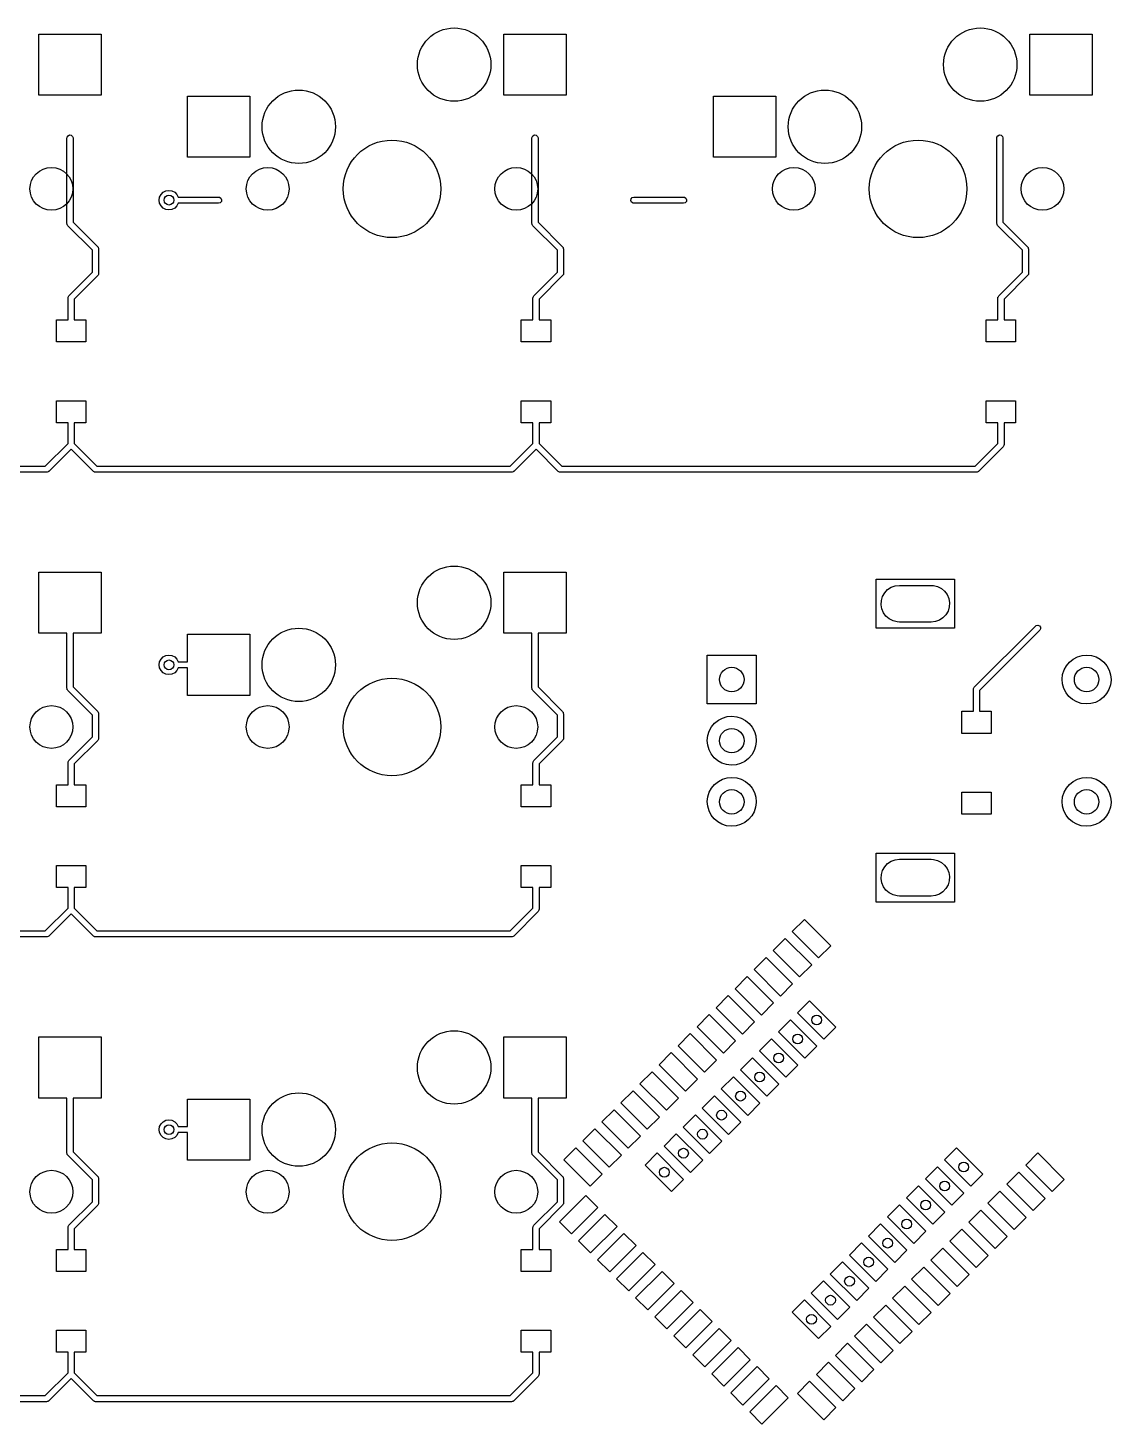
# Model space of a CAD drawing. Extents: x 8 to 224, y -144 to -4.
# Drawn here: x 105.2 to 149.5, y -73 to -16 of the extents above; entities that cross this region are included whole.
import ezdxf

# ---------------------------------------------------------------- set-up
doc = ezdxf.new("R2010")
doc.units = 0
doc.layers.add('BLACK', color=7, linetype='CONTINUOUS')

msp = doc.modelspace()

# ---------------------------------------------------------------- linework, layer by layer
at = {"layer": 'BLACK', "linetype": 'CONTINUOUS'}
for p, q in [((105.682, -18.71), (105.682, -16.21)), ((105.682, -16.21), (108.232, -16.21)), ((108.232, -16.21), (108.232, -18.71)), ((124.682, -18.71), (124.682, -16.21)), ((124.682, -16.21), (127.232, -16.21)), ((127.232, -16.21), (127.232, -18.71)), ((146.182, -18.71), (146.182, -16.21)), ((146.182, -16.21), (148.732, -16.21)), ((148.732, -16.21), (148.732, -18.71)), ((108.232, -18.71), (105.682, -18.71)), ((111.755, -21.25), (111.755, -18.75)), ((111.755, -18.75), (114.305, -18.75)), ((114.305, -18.75), (114.305, -21.25)), ((127.232, -18.71), (124.682, -18.71)), ((133.255, -21.25), (133.255, -18.75)), ((133.255, -18.75), (135.805, -18.75)), ((135.805, -18.75), (135.805, -21.25)), ((148.732, -18.71), (146.182, -18.71)), ((106.832, -20.46), (106.837, -20.4245)), ((106.832, -23.957), (106.832, -20.46)), ((106.837, -20.4245), (106.875, -20.3654)), ((106.875, -20.3654), (106.939, -20.3362)), ((106.939, -20.3362), (107.009, -20.3463)), ((107.009, -20.3463), (107.062, -20.3925)), ((107.062, -20.3925), (107.082, -20.46)), ((107.082, -20.46), (107.082, -23.9052)), ((125.832, -20.46), (125.837, -20.4245)), ((125.832, -23.957), (125.832, -20.46)), ((125.837, -20.4245), (125.875, -20.3654)), ((125.875, -20.3654), (125.939, -20.3362)), ((125.939, -20.3362), (126.009, -20.3463)), ((126.009, -20.3463), (126.062, -20.3925)), ((126.062, -20.3925), (126.082, -20.46)), ((126.082, -20.46), (126.082, -23.9052)), ((144.832, -20.46), (144.837, -20.4245)), ((144.832, -23.957), (144.832, -20.46)), ((144.837, -20.4245), (144.875, -20.3654)), ((144.875, -20.3654), (144.939, -20.3362)), ((144.939, -20.3362), (145.009, -20.3463)), ((145.009, -20.3463), (145.062, -20.3925)), ((145.062, -20.3925), (145.082, -20.46)), ((145.082, -20.46), (145.082, -23.9052)), ((114.305, -21.25), (111.755, -21.25)), ((135.805, -21.25), (133.255, -21.25)), ((110.62, -22.8764), (110.676, -22.7649)), ((110.676, -22.7649), (110.765, -22.6764)), ((110.765, -22.6764), (110.876, -22.6196)), ((110.876, -22.6196), (111, -22.6)), ((111, -22.6), (111.124, -22.6196)), ((111.124, -22.6196), (111.235, -22.6764)), ((111.235, -22.6764), (111.324, -22.7649)), ((111.324, -22.7649), (111.38, -22.875)), ((110.6, -23), (110.62, -22.8764)), ((110.62, -23.1236), (110.6, -23)), ((110.676, -23.2351), (110.62, -23.1236)), ((110.765, -23.3236), (110.676, -23.2351)), ((110.876, -23.3804), (110.765, -23.3236)), ((111, -23.4), (110.876, -23.3804)), ((111.124, -23.3804), (111, -23.4)), ((111.235, -23.3236), (111.124, -23.3804)), ((111.324, -23.2351), (111.235, -23.3236)), ((111.38, -23.125), (111.324, -23.2351)), ((111.38, -22.875), (113.03, -22.875)), ((113.03, -23.125), (111.38, -23.125)), ((113.03, -22.875), (113.066, -22.8801)), ((113.098, -23.1052), (113.03, -23.125)), ((113.066, -22.8801), (113.125, -22.9183)), ((113.144, -23.052), (113.098, -23.1052)), ((113.125, -22.9183), (113.154, -22.9824)), ((113.154, -22.9824), (113.144, -23.052)), ((129.876, -23.0176), (129.886, -22.948)), ((129.905, -23.0817), (129.876, -23.0176)), ((129.886, -22.948), (129.932, -22.8948)), ((129.964, -23.1199), (129.905, -23.0817)), ((129.932, -22.8948), (130, -22.875)), ((130, -23.125), (129.964, -23.1199)), ((130, -22.875), (132.03, -22.875)), ((132.03, -23.125), (130, -23.125)), ((132.03, -22.875), (132.066, -22.8801)), ((132.098, -23.1052), (132.03, -23.125)), ((132.066, -22.8801), (132.125, -22.9183)), ((132.144, -23.052), (132.098, -23.1052)), ((132.125, -22.9183), (132.154, -22.9824)), ((132.154, -22.9824), (132.144, -23.052)), ((106.841, -23.9865), (106.832, -23.957)), ((107.082, -23.9052), (108.088, -24.9116)), ((125.841, -23.9865), (125.832, -23.957)), ((126.082, -23.9052), (127.088, -24.9116)), ((144.841, -23.9865), (144.832, -23.957)), ((145.082, -23.9052), (146.088, -24.9116)), ((106.847, -24.0166), (106.841, -23.9865)), ((106.851, -24.0218), (106.847, -24.0166)), ((106.852, -24.0245), (106.851, -24.0218)), ((106.855, -24.0276), (106.852, -24.0245)), ((106.869, -24.0454), (106.855, -24.0276)), ((107.875, -25.0518), (106.869, -24.0454)), ((125.847, -24.0166), (125.841, -23.9865)), ((125.851, -24.0218), (125.847, -24.0166)), ((125.852, -24.0245), (125.851, -24.0218)), ((125.855, -24.0276), (125.852, -24.0245)), ((125.869, -24.0454), (125.855, -24.0276)), ((126.875, -25.0518), (125.869, -24.0454)), ((144.847, -24.0166), (144.841, -23.9865)), ((144.851, -24.0218), (144.847, -24.0166)), ((144.852, -24.0245), (144.851, -24.0218)), ((144.855, -24.0276), (144.852, -24.0245)), ((144.869, -24.0454), (144.855, -24.0276)), ((145.875, -25.0518), (144.869, -24.0454)), ((107.875, -25.9482), (107.875, -25.0518)), ((108.088, -24.9116), (108.102, -24.9294)), ((108.102, -24.9294), (108.105, -24.9325)), ((108.105, -24.9325), (108.106, -24.9352)), ((108.106, -24.9352), (108.11, -24.9404)), ((108.11, -24.9404), (108.116, -24.9705)), ((108.116, -24.9705), (108.125, -25)), ((108.125, -25), (108.125, -26)), ((126.875, -25.9482), (126.875, -25.0518)), ((127.088, -24.9116), (127.102, -24.9294)), ((127.102, -24.9294), (127.105, -24.9325)), ((127.105, -24.9325), (127.106, -24.9352)), ((127.106, -24.9352), (127.11, -24.9404)), ((127.11, -24.9404), (127.116, -24.9705)), ((127.116, -24.9705), (127.125, -25)), ((127.125, -25), (127.125, -26)), ((145.875, -25.9482), (145.875, -25.0518)), ((146.088, -24.9116), (146.102, -24.9294)), ((146.102, -24.9294), (146.105, -24.9325)), ((146.105, -24.9325), (146.106, -24.9352)), ((146.106, -24.9352), (146.11, -24.9404)), ((146.11, -24.9404), (146.116, -24.9705)), ((146.116, -24.9705), (146.125, -25)), ((146.125, -25), (146.125, -26)), ((106.912, -26.9116), (107.875, -25.9482)), ((108.088, -26.0884), (107.125, -27.0518)), ((108.103, -26.0614), (108.088, -26.0884)), ((108.12, -26.0355), (108.103, -26.0614)), ((108.121, -26.0291), (108.12, -26.0355)), ((108.122, -26.0266), (108.121, -26.0291)), ((108.125, -26), (108.122, -26.022)), ((108.122, -26.022), (108.122, -26.0266)), ((125.912, -26.9116), (126.875, -25.9482)), ((127.088, -26.0884), (126.125, -27.0518)), ((127.103, -26.0614), (127.088, -26.0884)), ((127.12, -26.0355), (127.103, -26.0614)), ((127.121, -26.0291), (127.12, -26.0355)), ((127.122, -26.0266), (127.121, -26.0291)), ((127.125, -26), (127.122, -26.022)), ((127.122, -26.022), (127.122, -26.0266)), ((144.912, -26.9116), (145.875, -25.9482)), ((146.088, -26.0884), (145.125, -27.0518)), ((146.103, -26.0614), (146.088, -26.0884)), ((146.12, -26.0355), (146.103, -26.0614)), ((146.121, -26.0291), (146.12, -26.0355)), ((146.122, -26.0266), (146.121, -26.0291)), ((146.125, -26), (146.122, -26.022)), ((146.122, -26.022), (146.122, -26.0266)), ((106.875, -27), (106.878, -26.978)), ((106.875, -27.9), (106.875, -27)), ((106.878, -26.9734), (106.879, -26.9709)), ((106.878, -26.978), (106.878, -26.9734)), ((106.879, -26.9709), (106.88, -26.9645)), ((106.88, -26.9645), (106.897, -26.9386)), ((106.897, -26.9386), (106.912, -26.9116)), ((107.125, -27.0518), (107.125, -27.9)), ((125.875, -27), (125.878, -26.978)), ((125.875, -27.9), (125.875, -27)), ((125.878, -26.9734), (125.879, -26.9709)), ((125.878, -26.978), (125.878, -26.9734)), ((125.879, -26.9709), (125.88, -26.9645)), ((125.88, -26.9645), (125.897, -26.9386)), ((125.897, -26.9386), (125.912, -26.9116)), ((126.125, -27.0518), (126.125, -27.9)), ((144.875, -27), (144.878, -26.978)), ((144.875, -27.9), (144.875, -27)), ((144.878, -26.9734), (144.879, -26.9709)), ((144.878, -26.978), (144.878, -26.9734)), ((144.879, -26.9709), (144.88, -26.9645)), ((144.88, -26.9645), (144.897, -26.9386)), ((144.897, -26.9386), (144.912, -26.9116)), ((145.125, -27.0518), (145.125, -27.9)), ((106.4, -28.8), (106.4, -27.9)), ((106.4, -27.9), (106.875, -27.9)), ((107.125, -27.9), (107.6, -27.9)), ((107.6, -27.9), (107.6, -28.8)), ((125.4, -28.8), (125.4, -27.9)), ((125.4, -27.9), (125.875, -27.9)), ((126.125, -27.9), (126.6, -27.9)), ((126.6, -27.9), (126.6, -28.8)), ((144.4, -28.8), (144.4, -27.9)), ((144.4, -27.9), (144.875, -27.9)), ((145.125, -27.9), (145.6, -27.9)), ((145.6, -27.9), (145.6, -28.8)), ((107.6, -28.8), (106.4, -28.8)), ((126.6, -28.8), (125.4, -28.8)), ((145.6, -28.8), (144.4, -28.8)), ((106.4, -32.1), (106.4, -31.2)), ((106.4, -31.2), (107.6, -31.2)), ((107.6, -31.2), (107.6, -32.1)), ((125.4, -32.1), (125.4, -31.2)), ((125.4, -31.2), (126.6, -31.2)), ((126.6, -31.2), (126.6, -32.1)), ((144.4, -32.1), (144.4, -31.2)), ((144.4, -31.2), (145.6, -31.2)), ((145.6, -31.2), (145.6, -32.1)), ((106.875, -32.1), (106.4, -32.1)), ((106.875, -32.9482), (106.875, -32.1)), ((107.6, -32.1), (107.125, -32.1)), ((107.125, -32.1), (107.125, -32.9482)), ((125.875, -32.1), (125.4, -32.1)), ((125.875, -32.9482), (125.875, -32.1)), ((126.6, -32.1), (126.125, -32.1)), ((126.125, -32.1), (126.125, -32.9482)), ((144.875, -32.1), (144.4, -32.1)), ((144.875, -32.9482), (144.875, -32.1)), ((145.6, -32.1), (145.125, -32.1)), ((145.125, -32.1), (145.125, -33)), ((105.948, -33.875), (106.875, -32.9482)), ((107.125, -32.9482), (108.052, -33.875)), ((124.948, -33.875), (125.875, -32.9482)), ((126.125, -32.9482), (127.052, -33.875)), ((143.948, -33.875), (144.875, -32.9482)), ((145.088, -33.0884), (144.088, -34.0884)), ((145.103, -33.0614), (145.088, -33.0884)), ((145.12, -33.0355), (145.103, -33.0614)), ((145.121, -33.0291), (145.12, -33.0355)), ((145.122, -33.0266), (145.121, -33.0291)), ((145.125, -33), (145.122, -33.022)), ((145.122, -33.022), (145.122, -33.0266)), ((107, -33.1768), (106.088, -34.0884)), ((107.912, -34.0884), (107, -33.1768)), ((126, -33.1768), (125.088, -34.0884)), ((126.912, -34.0884), (126, -33.1768)), ((106, -34.125), (89, -34.125)), ((89.0518, -33.875), (105.948, -33.875)), ((106.03, -34.1163), (106, -34.125)), ((106.06, -34.1099), (106.03, -34.1163)), ((106.065, -34.106), (106.06, -34.1099)), ((106.068, -34.1052), (106.065, -34.106)), ((106.071, -34.1017), (106.068, -34.1052)), ((106.088, -34.0884), (106.071, -34.1017)), ((107.939, -34.1032), (107.912, -34.0884)), ((107.964, -34.1199), (107.939, -34.1032)), ((107.971, -34.1208), (107.964, -34.1199)), ((107.973, -34.1221), (107.971, -34.1208)), ((107.978, -34.1218), (107.973, -34.1221)), ((108, -34.125), (107.978, -34.1218)), ((125, -34.125), (108, -34.125)), ((108.052, -33.875), (124.948, -33.875)), ((125.03, -34.1163), (125, -34.125)), ((125.06, -34.1099), (125.03, -34.1163)), ((125.065, -34.106), (125.06, -34.1099)), ((125.068, -34.1052), (125.065, -34.106)), ((125.071, -34.1017), (125.068, -34.1052)), ((125.088, -34.0884), (125.071, -34.1017)), ((126.939, -34.1032), (126.912, -34.0884)), ((126.964, -34.1199), (126.939, -34.1032)), ((126.971, -34.1208), (126.964, -34.1199)), ((126.973, -34.1221), (126.971, -34.1208)), ((126.978, -34.1218), (126.973, -34.1221)), ((127, -34.125), (126.978, -34.1218)), ((144, -34.125), (127, -34.125)), ((127.052, -33.875), (143.948, -33.875)), ((144.03, -34.1163), (144, -34.125)), ((144.06, -34.1099), (144.03, -34.1163)), ((144.065, -34.106), (144.06, -34.1099)), ((144.068, -34.1052), (144.065, -34.106)), ((144.071, -34.1017), (144.068, -34.1052)), ((144.088, -34.0884), (144.071, -34.1017)), ((105.682, -40.71), (105.682, -38.21)), ((105.682, -38.21), (108.232, -38.21)), ((108.232, -38.21), (108.232, -40.71)), ((124.682, -40.71), (124.682, -38.21)), ((124.682, -38.21), (127.232, -38.21)), ((127.232, -38.21), (127.232, -40.71)), ((139.9, -40.5), (139.9, -38.5)), ((139.9, -38.5), (143.1, -38.5)), ((140.514, -38.8294), (140.677, -38.7701)), ((140.677, -38.7701), (140.85, -38.75)), ((140.85, -38.75), (142.15, -38.75)), ((142.15, -38.75), (142.243, -38.7558)), ((142.243, -38.7558), (142.411, -38.797)), ((142.411, -38.797), (142.566, -38.876)), ((143.1, -38.5), (143.1, -40.5)), ((140.101, -39.5406), (140.112, -39.3672)), ((140.112, -39.3672), (140.162, -39.2009)), ((140.162, -39.2009), (140.249, -39.0507)), ((140.249, -39.0507), (140.369, -38.9246)), ((140.369, -38.9246), (140.514, -38.8294)), ((142.566, -38.876), (142.699, -38.9885)), ((142.699, -38.9885), (142.801, -39.1284)), ((142.801, -39.1284), (142.869, -39.2882)), ((142.869, -39.2882), (142.899, -39.4594)), ((140.131, -39.7118), (140.101, -39.5406)), ((140.199, -39.8716), (140.131, -39.7118)), ((140.301, -40.0115), (140.199, -39.8716)), ((142.751, -39.9493), (142.631, -40.0754)), ((142.838, -39.7991), (142.751, -39.9493)), ((142.888, -39.6328), (142.838, -39.7991)), ((142.899, -39.4594), (142.888, -39.6328)), ((143.1, -40.5), (139.9, -40.5)), ((140.434, -40.124), (140.301, -40.0115)), ((140.589, -40.203), (140.434, -40.124)), ((140.757, -40.2442), (140.589, -40.203)), ((140.85, -40.25), (140.757, -40.2442)), ((142.15, -40.25), (140.85, -40.25)), ((142.323, -40.2299), (142.15, -40.25)), ((142.486, -40.1706), (142.323, -40.2299)), ((142.631, -40.0754), (142.486, -40.1706)), ((143.912, -42.9116), (146.412, -40.4116)), ((146.412, -40.4116), (146.44, -40.3901)), ((146.44, -40.3901), (146.509, -40.3753)), ((146.509, -40.3753), (146.575, -40.4)), ((146.575, -40.4), (146.617, -40.4564)), ((146.617, -40.4564), (146.622, -40.5266)), ((106.832, -40.71), (105.682, -40.71)), ((106.832, -42.957), (106.832, -40.71)), ((108.232, -40.71), (107.082, -40.71)), ((107.082, -40.71), (107.082, -42.9052)), ((111.755, -41.875), (111.755, -40.75)), ((111.755, -40.75), (114.305, -40.75)), ((114.305, -40.75), (114.305, -43.25)), ((125.832, -40.71), (124.682, -40.71)), ((125.832, -42.957), (125.832, -40.71)), ((127.232, -40.71), (126.082, -40.71)), ((126.082, -40.71), (126.082, -42.9052)), ((146.588, -40.5884), (144.125, -43.0518)), ((146.622, -40.5266), (146.588, -40.5884)), ((110.765, -41.6764), (110.876, -41.6196)), ((110.876, -41.6196), (111, -41.6)), ((111, -41.6), (111.124, -41.6196)), ((111.124, -41.6196), (111.235, -41.6764)), ((133, -43.6), (133, -41.6)), ((133, -41.6), (135, -41.6)), ((135, -41.6), (135, -43.6)), ((148.125, -41.6728), (148.313, -41.6177)), ((148.313, -41.6177), (148.507, -41.6)), ((148.507, -41.6), (148.701, -41.6204)), ((148.701, -41.6204), (148.888, -41.6781)), ((110.6, -42), (110.62, -41.8764)), ((110.62, -42.1236), (110.6, -42)), ((110.62, -41.8764), (110.676, -41.7649)), ((110.676, -42.2351), (110.62, -42.1236)), ((110.676, -41.7649), (110.765, -41.6764)), ((110.765, -42.3236), (110.676, -42.2351)), ((111.235, -41.6764), (111.324, -41.7649)), ((111.324, -42.2351), (111.235, -42.3236)), ((111.324, -41.7649), (111.38, -41.875)), ((111.38, -42.125), (111.324, -42.2351)), ((111.38, -41.875), (111.755, -41.875)), ((111.755, -42.125), (111.38, -42.125)), ((111.755, -43.25), (111.755, -42.125)), ((147.522, -42.3921), (147.581, -42.2061)), ((147.581, -42.2061), (147.675, -42.035)), ((147.675, -42.035), (147.8, -41.8855)), ((147.8, -41.8855), (147.952, -41.7632)), ((147.952, -41.7632), (148.125, -41.6728)), ((148.888, -41.6781), (149.059, -41.771)), ((149.059, -41.771), (149.21, -41.8954)), ((149.21, -41.8954), (149.333, -42.0466)), ((149.333, -42.0466), (149.425, -42.2189)), ((149.425, -42.2189), (149.481, -42.4058)), ((110.876, -42.3804), (110.765, -42.3236)), ((111, -42.4), (110.876, -42.3804)), ((111.124, -42.3804), (111, -42.4)), ((111.235, -42.3236), (111.124, -42.3804)), ((147.5, -42.586), (147.522, -42.3921)), ((147.516, -42.7805), (147.5, -42.586)), ((147.57, -42.9681), (147.516, -42.7805)), ((149.5, -42.6279), (149.475, -42.8215)), ((149.481, -42.4058), (149.5, -42.6)), ((149.5, -42.6), (149.5, -42.6279)), ((106.841, -42.9865), (106.832, -42.957)), ((106.847, -43.0166), (106.841, -42.9865)), ((106.851, -43.0218), (106.847, -43.0166)), ((106.852, -43.0245), (106.851, -43.0218)), ((106.855, -43.0276), (106.852, -43.0245)), ((106.869, -43.0454), (106.855, -43.0276)), ((107.875, -44.0518), (106.869, -43.0454)), ((107.082, -42.9052), (108.088, -43.9116)), ((114.305, -43.25), (111.755, -43.25)), ((125.841, -42.9865), (125.832, -42.957)), ((125.847, -43.0166), (125.841, -42.9865)), ((125.851, -43.0218), (125.847, -43.0166)), ((125.852, -43.0245), (125.851, -43.0218)), ((125.855, -43.0276), (125.852, -43.0245)), ((125.869, -43.0454), (125.855, -43.0276)), ((126.875, -44.0518), (125.869, -43.0454)), ((126.082, -42.9052), (127.088, -43.9116)), ((143.875, -43), (143.878, -42.978)), ((143.875, -43.9), (143.875, -43)), ((143.878, -42.9734), (143.879, -42.9709)), ((143.878, -42.978), (143.878, -42.9734)), ((143.879, -42.9709), (143.88, -42.9645)), ((143.88, -42.9645), (143.897, -42.9386)), ((143.897, -42.9386), (143.912, -42.9116)), ((144.125, -43.0518), (144.125, -43.9)), ((147.659, -43.1417), (147.57, -42.9681)), ((147.781, -43.2947), (147.659, -43.1417)), ((147.929, -43.4211), (147.781, -43.2947)), ((149.19, -43.3242), (149.036, -43.4443)), ((149.317, -43.1764), (149.19, -43.3242)), ((149.414, -43.0067), (149.317, -43.1764)), ((149.475, -42.8215), (149.414, -43.0067)), ((108.088, -43.9116), (108.102, -43.9294)), ((108.102, -43.9294), (108.105, -43.9325)), ((108.105, -43.9325), (108.106, -43.9352)), ((108.106, -43.9352), (108.11, -43.9404)), ((108.11, -43.9404), (108.116, -43.9705)), ((127.088, -43.9116), (127.102, -43.9294)), ((127.102, -43.9294), (127.105, -43.9325)), ((127.105, -43.9325), (127.106, -43.9352)), ((127.106, -43.9352), (127.11, -43.9404)), ((127.11, -43.9404), (127.116, -43.9705)), ((135, -43.6), (133, -43.6)), ((143.4, -44.8), (143.4, -43.9)), ((143.4, -43.9), (143.875, -43.9)), ((144.125, -43.9), (144.6, -43.9)), ((144.6, -43.9), (144.6, -44.8)), ((148.1, -43.5164), (147.929, -43.4211)), ((148.285, -43.5767), (148.1, -43.5164)), ((148.479, -43.5998), (148.285, -43.5767)), ((148.674, -43.5848), (148.479, -43.5998)), ((148.862, -43.5323), (148.674, -43.5848)), ((149.036, -43.4443), (148.862, -43.5323)), ((107.875, -44.9482), (107.875, -44.0518)), ((108.116, -43.9705), (108.125, -44)), ((108.125, -44), (108.125, -45)), ((126.875, -44.9482), (126.875, -44.0518)), ((127.116, -43.9705), (127.125, -44)), ((127.125, -44), (127.125, -45)), ((133.175, -44.535), (133.3, -44.3855)), ((133.3, -44.3855), (133.452, -44.2632)), ((133.452, -44.2632), (133.625, -44.1728)), ((133.625, -44.1728), (133.813, -44.1177)), ((133.813, -44.1177), (134.007, -44.1)), ((134.007, -44.1), (134.201, -44.1204)), ((134.201, -44.1204), (134.388, -44.1781)), ((134.388, -44.1781), (134.559, -44.271)), ((134.559, -44.271), (134.71, -44.3954)), ((134.71, -44.3954), (134.833, -44.5466)), ((106.912, -45.9116), (107.875, -44.9482)), ((108.088, -45.0884), (107.125, -46.0518)), ((108.103, -45.0614), (108.088, -45.0884)), ((108.12, -45.0355), (108.103, -45.0614)), ((108.121, -45.0291), (108.12, -45.0355)), ((108.122, -45.0266), (108.121, -45.0291)), ((108.125, -45), (108.122, -45.022)), ((108.122, -45.022), (108.122, -45.0266)), ((125.912, -45.9116), (126.875, -44.9482)), ((127.088, -45.0884), (126.125, -46.0518)), ((127.103, -45.0614), (127.088, -45.0884)), ((127.12, -45.0355), (127.103, -45.0614)), ((127.121, -45.0291), (127.12, -45.0355)), ((127.122, -45.0266), (127.121, -45.0291)), ((127.125, -45), (127.122, -45.022)), ((127.122, -45.022), (127.122, -45.0266)), ((133, -45.086), (133.022, -44.8921)), ((133.016, -45.2805), (133, -45.086)), ((133.022, -44.8921), (133.081, -44.7061)), ((133.081, -44.7061), (133.175, -44.535)), ((134.833, -44.5466), (134.925, -44.7189)), ((134.925, -44.7189), (134.981, -44.9058)), ((134.981, -44.9058), (135, -45.1)), ((144.6, -44.8), (143.4, -44.8)), ((133.07, -45.4681), (133.016, -45.2805)), ((133.159, -45.6417), (133.07, -45.4681)), ((133.281, -45.7947), (133.159, -45.6417)), ((134.914, -45.5067), (134.817, -45.6764)), ((134.975, -45.3215), (134.914, -45.5067)), ((135, -45.1279), (134.975, -45.3215)), ((135, -45.1), (135, -45.1279)), ((106.875, -46), (106.878, -45.978)), ((106.875, -46.9), (106.875, -46)), ((106.878, -45.9734), (106.879, -45.9709)), ((106.878, -45.978), (106.878, -45.9734)), ((106.879, -45.9709), (106.88, -45.9645)), ((106.88, -45.9645), (106.897, -45.9386)), ((106.897, -45.9386), (106.912, -45.9116)), ((107.125, -46.0518), (107.125, -46.9)), ((125.875, -46), (125.878, -45.978)), ((125.875, -46.9), (125.875, -46)), ((125.878, -45.9734), (125.879, -45.9709)), ((125.878, -45.978), (125.878, -45.9734)), ((125.879, -45.9709), (125.88, -45.9645)), ((125.88, -45.9645), (125.897, -45.9386)), ((125.897, -45.9386), (125.912, -45.9116)), ((126.125, -46.0518), (126.125, -46.9)), ((133.429, -45.9211), (133.281, -45.7947)), ((133.6, -46.0164), (133.429, -45.9211)), ((133.785, -46.0767), (133.6, -46.0164)), ((133.979, -46.0998), (133.785, -46.0767)), ((134.174, -46.0848), (133.979, -46.0998)), ((134.362, -46.0323), (134.174, -46.0848)), ((134.536, -45.9443), (134.362, -46.0323)), ((134.69, -45.8242), (134.536, -45.9443)), ((134.817, -45.6764), (134.69, -45.8242)), ((133.3, -46.8855), (133.452, -46.7632)), ((133.452, -46.7632), (133.625, -46.6728)), ((133.625, -46.6728), (133.813, -46.6177)), ((133.813, -46.6177), (134.007, -46.6)), ((134.007, -46.6), (134.201, -46.6204)), ((134.201, -46.6204), (134.388, -46.6781)), ((134.388, -46.6781), (134.559, -46.771)), ((134.559, -46.771), (134.71, -46.8954)), ((147.8, -46.8855), (147.952, -46.7632)), ((147.952, -46.7632), (148.125, -46.6728)), ((148.125, -46.6728), (148.313, -46.6177)), ((148.313, -46.6177), (148.507, -46.6)), ((148.507, -46.6), (148.701, -46.6204)), ((148.701, -46.6204), (148.888, -46.6781)), ((148.888, -46.6781), (149.059, -46.771)), ((149.059, -46.771), (149.21, -46.8954)), ((106.4, -47.8), (106.4, -46.9)), ((106.4, -46.9), (106.875, -46.9)), ((107.125, -46.9), (107.6, -46.9)), ((107.6, -46.9), (107.6, -47.8)), ((125.4, -47.8), (125.4, -46.9)), ((125.4, -46.9), (125.875, -46.9)), ((126.125, -46.9), (126.6, -46.9)), ((126.6, -46.9), (126.6, -47.8)), ((133.022, -47.3921), (133.081, -47.2061)), ((133.081, -47.2061), (133.175, -47.035)), ((133.175, -47.035), (133.3, -46.8855)), ((134.71, -46.8954), (134.833, -47.0466)), ((134.833, -47.0466), (134.925, -47.2189)), ((134.925, -47.2189), (134.981, -47.4058)), ((143.4, -48.1), (143.4, -47.2)), ((143.4, -47.2), (144.6, -47.2)), ((144.6, -47.2), (144.6, -48.1)), ((147.522, -47.3921), (147.581, -47.2061)), ((147.581, -47.2061), (147.675, -47.035)), ((147.675, -47.035), (147.8, -46.8855)), ((149.21, -46.8954), (149.333, -47.0466)), ((149.333, -47.0466), (149.425, -47.2189)), ((149.425, -47.2189), (149.481, -47.4058)), ((107.6, -47.8), (106.4, -47.8)), ((126.6, -47.8), (125.4, -47.8)), ((133, -47.586), (133.022, -47.3921)), ((133.016, -47.7805), (133, -47.586)), ((133.07, -47.9681), (133.016, -47.7805)), ((134.975, -47.8215), (134.914, -48.0067)), ((135, -47.6279), (134.975, -47.8215)), ((134.981, -47.4058), (135, -47.6)), ((135, -47.6), (135, -47.6279)), ((147.5, -47.586), (147.522, -47.3921)), ((147.516, -47.7805), (147.5, -47.586)), ((147.57, -47.9681), (147.516, -47.7805)), ((149.475, -47.8215), (149.414, -48.0067)), ((149.5, -47.6279), (149.475, -47.8215)), ((149.481, -47.4058), (149.5, -47.6)), ((149.5, -47.6), (149.5, -47.6279)), ((133.159, -48.1417), (133.07, -47.9681)), ((133.281, -48.2947), (133.159, -48.1417)), ((133.429, -48.4211), (133.281, -48.2947)), ((133.6, -48.5164), (133.429, -48.4211)), ((133.785, -48.5767), (133.6, -48.5164)), ((134.536, -48.4443), (134.362, -48.5323)), ((134.69, -48.3242), (134.536, -48.4443)), ((134.817, -48.1764), (134.69, -48.3242)), ((134.914, -48.0067), (134.817, -48.1764)), ((144.6, -48.1), (143.4, -48.1)), ((147.659, -48.1417), (147.57, -47.9681)), ((147.781, -48.2947), (147.659, -48.1417)), ((147.929, -48.4211), (147.781, -48.2947)), ((148.1, -48.5164), (147.929, -48.4211)), ((148.285, -48.5767), (148.1, -48.5164)), ((149.036, -48.4443), (148.862, -48.5323)), ((149.19, -48.3242), (149.036, -48.4443)), ((149.317, -48.1764), (149.19, -48.3242)), ((149.414, -48.0067), (149.317, -48.1764)), ((133.979, -48.5998), (133.785, -48.5767)), ((134.174, -48.5848), (133.979, -48.5998)), ((134.362, -48.5323), (134.174, -48.5848)), ((148.479, -48.5998), (148.285, -48.5767)), ((148.674, -48.5848), (148.479, -48.5998)), ((148.862, -48.5323), (148.674, -48.5848)), ((106.4, -51.1), (106.4, -50.2)), ((106.4, -50.2), (107.6, -50.2)), ((107.6, -50.2), (107.6, -51.1)), ((125.4, -51.1), (125.4, -50.2)), ((125.4, -50.2), (126.6, -50.2)), ((126.6, -50.2), (126.6, -51.1)), ((139.9, -51.7), (139.9, -49.7)), ((139.9, -49.7), (143.1, -49.7)), ((140.249, -50.2507), (140.369, -50.1246)), ((140.369, -50.1246), (140.514, -50.0294)), ((140.514, -50.0294), (140.677, -49.9701)), ((140.677, -49.9701), (140.85, -49.95)), ((140.85, -49.95), (142.15, -49.95)), ((142.15, -49.95), (142.243, -49.9558)), ((142.243, -49.9558), (142.411, -49.997)), ((142.411, -49.997), (142.566, -50.076)), ((142.566, -50.076), (142.699, -50.1885)), ((142.699, -50.1885), (142.801, -50.3284)), ((143.1, -49.7), (143.1, -51.7)), ((140.101, -50.7406), (140.112, -50.5672)), ((140.131, -50.9118), (140.101, -50.7406)), ((140.112, -50.5672), (140.162, -50.4009)), ((140.162, -50.4009), (140.249, -50.2507)), ((142.801, -50.3284), (142.869, -50.4882)), ((142.869, -50.4882), (142.899, -50.6594)), ((142.899, -50.6594), (142.888, -50.8328)), ((106.875, -51.1), (106.4, -51.1)), ((106.875, -51.9482), (106.875, -51.1)), ((107.6, -51.1), (107.125, -51.1)), ((107.125, -51.1), (107.125, -51.9482)), ((125.875, -51.1), (125.4, -51.1)), ((125.875, -51.9482), (125.875, -51.1)), ((126.6, -51.1), (126.125, -51.1)), ((126.125, -51.1), (126.125, -52)), ((140.199, -51.0716), (140.131, -50.9118)), ((140.301, -51.2115), (140.199, -51.0716)), ((140.434, -51.324), (140.301, -51.2115)), ((140.589, -51.403), (140.434, -51.324)), ((142.486, -51.3706), (142.323, -51.4299)), ((142.631, -51.2754), (142.486, -51.3706)), ((142.751, -51.1493), (142.631, -51.2754)), ((142.838, -50.9991), (142.751, -51.1493)), ((142.888, -50.8328), (142.838, -50.9991)), ((143.1, -51.7), (139.9, -51.7)), ((140.757, -51.4442), (140.589, -51.403)), ((140.85, -51.45), (140.757, -51.4442)), ((142.15, -51.45), (140.85, -51.45)), ((142.323, -51.4299), (142.15, -51.45)), ((105.948, -52.875), (106.875, -51.9482)), ((107, -52.1768), (106.088, -53.0884)), ((107.912, -53.0884), (107, -52.1768)), ((107.125, -51.9482), (108.052, -52.875)), ((124.948, -52.875), (125.875, -51.9482)), ((126.088, -52.0884), (125.088, -53.0884)), ((126.103, -52.0614), (126.088, -52.0884)), ((126.12, -52.0355), (126.103, -52.0614)), ((126.121, -52.0291), (126.12, -52.0355)), ((126.122, -52.0266), (126.121, -52.0291)), ((126.125, -52), (126.122, -52.022)), ((126.122, -52.022), (126.122, -52.0266)), ((136.471, -52.9052), (136.966, -52.4102)), ((136.966, -52.4102), (138.044, -53.4878)), ((89.0518, -52.875), (105.948, -52.875)), ((108.052, -52.875), (124.948, -52.875)), ((137.549, -53.9828), (136.471, -52.9052)), ((106, -53.125), (89, -53.125)), ((106.03, -53.1163), (106, -53.125)), ((106.06, -53.1099), (106.03, -53.1163)), ((106.065, -53.106), (106.06, -53.1099)), ((106.068, -53.1052), (106.065, -53.106)), ((106.071, -53.1017), (106.068, -53.1052)), ((106.088, -53.0884), (106.071, -53.1017)), ((107.939, -53.1032), (107.912, -53.0884)), ((107.964, -53.1199), (107.939, -53.1032)), ((107.971, -53.1208), (107.964, -53.1199)), ((107.973, -53.1221), (107.971, -53.1208)), ((107.978, -53.1218), (107.973, -53.1221)), ((108, -53.125), (107.978, -53.1218)), ((125, -53.125), (108, -53.125)), ((125.03, -53.1163), (125, -53.125)), ((125.06, -53.1099), (125.03, -53.1163)), ((125.065, -53.106), (125.06, -53.1099)), ((125.068, -53.1052), (125.065, -53.106)), ((125.071, -53.1017), (125.068, -53.1052)), ((125.088, -53.0884), (125.071, -53.1017)), ((135.693, -53.683), (136.188, -53.188)), ((136.188, -53.188), (137.266, -54.2657)), ((138.044, -53.4878), (137.549, -53.9828)), ((134.916, -54.4608), (135.411, -53.9659)), ((135.411, -53.9659), (136.488, -55.0435)), ((136.771, -54.7606), (135.693, -53.683)), ((134.138, -55.2386), (134.633, -54.7437)), ((134.633, -54.7437), (135.71, -55.8213)), ((135.993, -55.5385), (134.916, -54.4608)), ((137.266, -54.2657), (136.771, -54.7606)), ((135.215, -56.3163), (134.138, -55.2386)), ((136.488, -55.0435), (135.993, -55.5385)), ((133.36, -56.0165), (133.855, -55.5215)), ((133.855, -55.5215), (134.933, -56.5991)), ((135.71, -55.8213), (135.215, -56.3163)), ((136.683, -56.2286), (137.178, -55.7336)), ((137.178, -55.7336), (138.256, -56.8112)), ((132.582, -56.7943), (133.077, -56.2993)), ((133.077, -56.2993), (134.155, -57.3769)), ((134.438, -57.0941), (133.36, -56.0165)), ((137.761, -57.3062), (136.683, -56.2286)), ((131.804, -57.5721), (132.299, -57.0771)), ((132.299, -57.0771), (133.377, -58.1548)), ((133.66, -57.8719), (132.582, -56.7943)), ((134.933, -56.5991), (134.438, -57.0941)), ((135.906, -57.0064), (136.401, -56.5114)), ((136.983, -58.084), (135.906, -57.0064)), ((136.401, -56.5114), (137.478, -57.5891)), ((138.256, -56.8112), (137.761, -57.3062)), ((105.682, -59.71), (105.682, -57.21)), ((105.682, -57.21), (108.232, -57.21)), ((108.232, -57.21), (108.232, -59.71)), ((124.682, -59.71), (124.682, -57.21)), ((124.682, -57.21), (127.232, -57.21)), ((127.232, -57.21), (127.232, -59.71)), ((132.882, -58.6497), (131.804, -57.5721)), ((134.155, -57.3769), (133.66, -57.8719)), ((135.128, -57.7842), (135.623, -57.2893)), ((135.623, -57.2893), (136.7, -58.3669)), ((137.478, -57.5891), (136.983, -58.084)), ((131.027, -58.3499), (131.521, -57.8549)), ((131.521, -57.8549), (132.599, -58.9326)), ((133.377, -58.1548), (132.882, -58.6497)), ((134.35, -58.562), (134.845, -58.0671)), ((134.845, -58.0671), (135.923, -59.1447)), ((136.205, -58.8619), (135.128, -57.7842)), ((130.249, -59.1277), (130.744, -58.6328)), ((130.744, -58.6328), (131.821, -59.7104)), ((132.104, -59.4275), (131.027, -58.3499)), ((135.428, -59.6397), (134.35, -58.562)), ((136.7, -58.3669), (136.205, -58.8619)), ((131.326, -60.2054), (130.249, -59.1277)), ((132.599, -58.9326), (132.104, -59.4275)), ((133.572, -59.3399), (134.067, -58.8449)), ((134.65, -60.4175), (133.572, -59.3399)), ((134.067, -58.8449), (135.145, -59.9225)), ((135.923, -59.1447), (135.428, -59.6397)), ((106.832, -59.71), (105.682, -59.71)), ((106.832, -61.957), (106.832, -59.71)), ((108.232, -59.71), (107.082, -59.71)), ((107.082, -59.71), (107.082, -61.9052)), ((111.755, -60.875), (111.755, -59.75)), ((111.755, -59.75), (114.305, -59.75)), ((114.305, -59.75), (114.305, -62.25)), ((125.832, -59.71), (124.682, -59.71)), ((125.832, -61.957), (125.832, -59.71)), ((127.232, -59.71), (126.082, -59.71)), ((126.082, -59.71), (126.082, -61.9052)), ((129.471, -59.9055), (129.966, -59.4106)), ((130.549, -60.9832), (129.471, -59.9055)), ((129.966, -59.4106), (131.043, -60.4882)), ((131.821, -59.7104), (131.326, -60.2054)), ((132.794, -60.1177), (133.289, -59.6227)), ((133.289, -59.6227), (134.367, -60.7003)), ((135.145, -59.9225), (134.65, -60.4175)), ((128.693, -60.6834), (129.188, -60.1884)), ((129.188, -60.1884), (130.266, -61.266)), ((131.043, -60.4882), (130.549, -60.9832)), ((132.016, -60.8955), (132.511, -60.4005)), ((132.511, -60.4005), (133.589, -61.4782)), ((133.872, -61.1953), (132.794, -60.1177)), ((110.6, -61), (110.62, -60.8764)), ((110.62, -61.1236), (110.6, -61)), ((110.62, -60.8764), (110.676, -60.7649)), ((110.676, -60.7649), (110.765, -60.6764)), ((110.765, -60.6764), (110.876, -60.6196)), ((110.876, -60.6196), (111, -60.6)), ((111, -60.6), (111.124, -60.6196)), ((111.124, -60.6196), (111.235, -60.6764)), ((111.235, -60.6764), (111.324, -60.7649)), ((111.324, -60.7649), (111.38, -60.875)), ((111.38, -60.875), (111.755, -60.875)), ((127.915, -61.4612), (128.41, -60.9662)), ((128.41, -60.9662), (129.488, -62.0438)), ((129.771, -61.761), (128.693, -60.6834)), ((133.094, -61.9731), (132.016, -60.8955)), ((134.367, -60.7003), (133.872, -61.1953)), ((110.676, -61.2351), (110.62, -61.1236)), ((110.765, -61.3236), (110.676, -61.2351)), ((110.876, -61.3804), (110.765, -61.3236)), ((111, -61.4), (110.876, -61.3804)), ((111.124, -61.3804), (111, -61.4)), ((111.235, -61.3236), (111.124, -61.3804)), ((111.324, -61.2351), (111.235, -61.3236)), ((111.38, -61.125), (111.324, -61.2351)), ((111.755, -61.125), (111.38, -61.125)), ((111.755, -62.25), (111.755, -61.125)), ((128.993, -62.5388), (127.915, -61.4612)), ((130.266, -61.266), (129.771, -61.761)), ((131.239, -61.6733), (131.734, -61.1783)), ((131.734, -61.1783), (132.811, -62.256)), ((133.589, -61.4782), (133.094, -61.9731)), ((106.841, -61.9865), (106.832, -61.957)), ((106.847, -62.0166), (106.841, -61.9865)), ((106.851, -62.0218), (106.847, -62.0166)), ((106.852, -62.0245), (106.851, -62.0218)), ((106.855, -62.0276), (106.852, -62.0245)), ((106.869, -62.0454), (106.855, -62.0276)), ((107.875, -63.0518), (106.869, -62.0454)), ((107.082, -61.9052), (108.088, -62.9116)), ((125.841, -61.9865), (125.832, -61.957)), ((125.847, -62.0166), (125.841, -61.9865)), ((125.851, -62.0218), (125.847, -62.0166)), ((125.852, -62.0245), (125.851, -62.0218)), ((125.855, -62.0276), (125.852, -62.0245)), ((125.869, -62.0454), (125.855, -62.0276)), ((126.875, -63.0518), (125.869, -62.0454)), ((126.082, -61.9052), (127.088, -62.9116)), ((127.137, -62.239), (127.632, -61.744)), ((127.632, -61.744), (128.71, -62.8217)), ((129.488, -62.0438), (128.993, -62.5388)), ((130.461, -62.4511), (130.956, -61.9562)), ((130.956, -61.9562), (132.033, -63.0338)), ((132.316, -62.7509), (131.239, -61.6733)), ((142.694, -62.239), (143.189, -61.744)), ((143.189, -61.744), (144.266, -62.8217)), ((146.017, -62.4511), (146.512, -61.9562)), ((146.512, -61.9562), (147.59, -63.0338)), ((114.305, -62.25), (111.755, -62.25)), ((128.215, -63.3166), (127.137, -62.239)), ((131.538, -63.5288), (130.461, -62.4511)), ((132.811, -62.256), (132.316, -62.7509)), ((141.916, -63.0168), (142.411, -62.5218)), ((142.411, -62.5218), (143.489, -63.5995)), ((143.771, -63.3166), (142.694, -62.239)), ((145.239, -63.229), (145.734, -62.734)), ((145.734, -62.734), (146.812, -63.8116)), ((147.095, -63.5288), (146.017, -62.4511)), ((107.875, -63.9482), (107.875, -63.0518)), ((108.088, -62.9116), (108.102, -62.9294)), ((108.102, -62.9294), (108.105, -62.9325)), ((108.105, -62.9325), (108.106, -62.9352)), ((108.106, -62.9352), (108.11, -62.9404)), ((108.11, -62.9404), (108.116, -62.9705)), ((108.116, -62.9705), (108.125, -63)), ((108.125, -63), (108.125, -64)), ((126.875, -63.9482), (126.875, -63.0518)), ((127.088, -62.9116), (127.102, -62.9294)), ((127.102, -62.9294), (127.105, -62.9325)), ((127.105, -62.9325), (127.106, -62.9352)), ((127.106, -62.9352), (127.11, -62.9404)), ((127.11, -62.9404), (127.116, -62.9705)), ((127.116, -62.9705), (127.125, -63)), ((127.125, -63), (127.125, -64)), ((128.71, -62.8217), (128.215, -63.3166)), ((132.033, -63.0338), (131.538, -63.5288)), ((141.138, -63.7946), (141.633, -63.2997)), ((141.633, -63.2997), (142.711, -64.3773)), ((142.994, -64.0945), (141.916, -63.0168)), ((144.266, -62.8217), (143.771, -63.3166)), ((146.317, -64.3066), (145.239, -63.229)), ((147.59, -63.0338), (147.095, -63.5288)), ((126.961, -64.7662), (128.038, -63.6886)), ((128.038, -63.6886), (128.533, -64.1835)), ((142.216, -64.8723), (141.138, -63.7946)), ((143.489, -63.5995), (142.994, -64.0945)), ((144.462, -64.0068), (144.957, -63.5118)), ((144.957, -63.5118), (146.034, -64.5894)), ((146.812, -63.8116), (146.317, -64.3066)), ((106.912, -64.9116), (107.875, -63.9482)), ((108.088, -64.0884), (107.125, -65.0518)), ((108.103, -64.0614), (108.088, -64.0884)), ((108.12, -64.0355), (108.103, -64.0614)), ((108.121, -64.0291), (108.12, -64.0355)), ((108.122, -64.0266), (108.121, -64.0291)), ((108.125, -64), (108.122, -64.022)), ((108.122, -64.022), (108.122, -64.0266)), ((125.912, -64.9116), (126.875, -63.9482)), ((127.088, -64.0884), (126.125, -65.0518)), ((127.103, -64.0614), (127.088, -64.0884)), ((127.12, -64.0355), (127.103, -64.0614)), ((127.121, -64.0291), (127.12, -64.0355)), ((127.122, -64.0266), (127.121, -64.0291)), ((127.125, -64), (127.122, -64.022)), ((127.122, -64.022), (127.122, -64.0266)), ((128.533, -64.1835), (127.456, -65.2612)), ((127.738, -65.544), (128.816, -64.4664)), ((128.816, -64.4664), (129.311, -64.9614)), ((140.36, -64.5725), (140.855, -64.0775)), ((140.855, -64.0775), (141.933, -65.1551)), ((142.711, -64.3773), (142.216, -64.8723)), ((143.684, -64.7846), (144.179, -64.2896)), ((144.179, -64.2896), (145.256, -65.3672)), ((145.539, -65.0844), (144.462, -64.0068)), ((106.875, -65), (106.878, -64.978)), ((106.875, -65.9), (106.875, -65)), ((106.878, -64.9734), (106.879, -64.9709)), ((106.878, -64.978), (106.878, -64.9734)), ((106.879, -64.9709), (106.88, -64.9645)), ((106.88, -64.9645), (106.897, -64.9386)), ((106.897, -64.9386), (106.912, -64.9116)), ((107.125, -65.0518), (107.125, -65.9)), ((125.875, -65), (125.878, -64.978)), ((125.875, -65.9), (125.875, -65)), ((125.878, -64.9734), (125.879, -64.9709)), ((125.878, -64.978), (125.878, -64.9734)), ((125.879, -64.9709), (125.88, -64.9645)), ((125.88, -64.9645), (125.897, -64.9386)), ((125.897, -64.9386), (125.912, -64.9116)), ((126.125, -65.0518), (126.125, -65.9)), ((127.456, -65.2612), (126.961, -64.7662)), ((129.311, -64.9614), (128.233, -66.039)), ((139.583, -65.3503), (140.077, -64.8553)), ((140.077, -64.8553), (141.155, -65.9329)), ((141.438, -65.6501), (140.36, -64.5725)), ((142.906, -65.5624), (143.401, -65.0674)), ((143.401, -65.0674), (144.479, -66.1451)), ((144.761, -65.8622), (143.684, -64.7846)), ((146.034, -64.5894), (145.539, -65.0844)), ((128.233, -66.039), (127.738, -65.544)), ((128.516, -66.3218), (129.594, -65.2442)), ((129.594, -65.2442), (130.089, -65.7392)), ((138.805, -66.1281), (139.3, -65.6331)), ((139.3, -65.6331), (140.377, -66.7107)), ((140.66, -66.4279), (139.583, -65.3503)), ((141.933, -65.1551), (141.438, -65.6501)), ((143.984, -66.64), (142.906, -65.5624)), ((145.256, -65.3672), (144.761, -65.8622)), ((106.4, -66.8), (106.4, -65.9)), ((106.4, -65.9), (106.875, -65.9)), ((107.125, -65.9), (107.6, -65.9)), ((107.6, -65.9), (107.6, -66.8)), ((125.4, -66.8), (125.4, -65.9)), ((125.4, -65.9), (125.875, -65.9)), ((126.125, -65.9), (126.6, -65.9)), ((126.6, -65.9), (126.6, -66.8)), ((130.089, -65.7392), (129.011, -66.8168)), ((129.294, -67.0997), (130.372, -66.022)), ((130.372, -66.022), (130.867, -66.517)), ((139.882, -67.2057), (138.805, -66.1281)), ((141.155, -65.9329), (140.66, -66.4279)), ((142.128, -66.3402), (142.623, -65.8452)), ((142.623, -65.8452), (143.701, -66.9229)), ((144.479, -66.1451), (143.984, -66.64)), ((129.011, -66.8168), (128.516, -66.3218)), ((130.867, -66.517), (129.789, -67.5946)), ((138.027, -66.9059), (138.522, -66.4109)), ((138.522, -66.4109), (139.599, -67.4886)), ((140.377, -66.7107), (139.882, -67.2057)), ((141.35, -67.118), (141.845, -66.6231)), ((141.845, -66.6231), (142.923, -67.7007)), ((143.206, -67.4179), (142.128, -66.3402)), ((107.6, -66.8), (106.4, -66.8)), ((126.6, -66.8), (125.4, -66.8)), ((129.789, -67.5946), (129.294, -67.0997)), ((130.072, -67.8775), (131.15, -66.7998)), ((131.645, -67.2948), (130.567, -68.3724)), ((131.15, -66.7998), (131.645, -67.2948)), ((137.249, -67.6837), (137.744, -67.1887)), ((137.744, -67.1887), (138.822, -68.2664)), ((139.105, -67.9835), (138.027, -66.9059)), ((142.428, -68.1957), (141.35, -67.118)), ((143.701, -66.9229), (143.206, -67.4179)), ((130.567, -68.3724), (130.072, -67.8775)), ((130.85, -68.6553), (131.927, -67.5777)), ((131.927, -67.5777), (132.422, -68.0726)), ((138.327, -68.7614), (137.249, -67.6837)), ((139.599, -67.4886), (139.105, -67.9835)), ((140.572, -67.8959), (141.067, -67.4009)), ((141.65, -68.9735), (140.572, -67.8959)), ((141.067, -67.4009), (142.145, -68.4785)), ((142.923, -67.7007), (142.428, -68.1957)), ((132.422, -68.0726), (131.345, -69.1503)), ((131.628, -69.4331), (132.705, -68.3555)), ((132.705, -68.3555), (133.2, -68.8504)), ((136.471, -68.4615), (136.966, -67.9666)), ((137.549, -69.5392), (136.471, -68.4615)), ((136.966, -67.9666), (138.044, -69.0442)), ((138.822, -68.2664), (138.327, -68.7614)), ((139.795, -68.6737), (140.29, -68.1787)), ((140.29, -68.1787), (141.367, -69.2563)), ((142.145, -68.4785), (141.65, -68.9735)), ((131.345, -69.1503), (130.85, -68.6553)), ((133.2, -68.8504), (132.123, -69.9281)), ((138.044, -69.0442), (137.549, -69.5392)), ((139.017, -69.4515), (139.512, -68.9565)), ((139.512, -68.9565), (140.589, -70.0341)), ((140.872, -69.7513), (139.795, -68.6737)), ((106.4, -70.1), (106.4, -69.2)), ((106.4, -69.2), (107.6, -69.2)), ((107.6, -69.2), (107.6, -70.1)), ((125.4, -70.1), (125.4, -69.2)), ((125.4, -69.2), (126.6, -69.2)), ((126.6, -69.2), (126.6, -70.1)), ((132.123, -69.9281), (131.628, -69.4331)), ((132.405, -70.2109), (133.483, -69.1333)), ((133.978, -69.6283), (132.9, -70.7059)), ((133.483, -69.1333), (133.978, -69.6283)), ((140.094, -70.5291), (139.017, -69.4515)), ((141.367, -69.2563), (140.872, -69.7513)), ((106.875, -70.1), (106.4, -70.1)), ((106.875, -70.9482), (106.875, -70.1)), ((107.6, -70.1), (107.125, -70.1)), ((107.125, -70.1), (107.125, -70.9482)), ((125.875, -70.1), (125.4, -70.1)), ((125.875, -70.9482), (125.875, -70.1)), ((126.6, -70.1), (126.125, -70.1)), ((126.125, -70.1), (126.125, -71)), ((133.183, -70.9887), (134.261, -69.9111)), ((134.261, -69.9111), (134.756, -70.4061)), ((138.239, -70.2293), (138.734, -69.7343)), ((138.734, -69.7343), (139.812, -70.812)), ((140.589, -70.0341), (140.094, -70.5291)), ((132.9, -70.7059), (132.405, -70.2109)), ((134.756, -70.4061), (133.678, -71.4837)), ((133.961, -71.7666), (135.039, -70.6889)), ((135.039, -70.6889), (135.534, -71.1839)), ((137.461, -71.0071), (137.956, -70.5122)), ((137.956, -70.5122), (139.034, -71.5898)), ((139.317, -71.3069), (138.239, -70.2293)), ((105.948, -71.875), (106.875, -70.9482)), ((107, -71.1768), (106.088, -72.0884)), ((107.912, -72.0884), (107, -71.1768)), ((107.125, -70.9482), (108.052, -71.875)), ((124.948, -71.875), (125.875, -70.9482)), ((126.088, -71.0884), (125.088, -72.0884)), ((126.103, -71.0614), (126.088, -71.0884)), ((126.12, -71.0355), (126.103, -71.0614)), ((126.121, -71.0291), (126.12, -71.0355)), ((126.122, -71.0266), (126.121, -71.0291)), ((126.125, -71), (126.122, -71.022)), ((126.122, -71.022), (126.122, -71.0266)), ((133.678, -71.4837), (133.183, -70.9887)), ((135.534, -71.1839), (134.456, -72.2615)), ((136.683, -71.7849), (137.178, -71.29)), ((137.178, -71.29), (138.256, -72.3676)), ((138.539, -72.0848), (137.461, -71.0071)), ((139.812, -70.812), (139.317, -71.3069)), ((89.0518, -71.875), (105.948, -71.875)), ((108.052, -71.875), (124.948, -71.875)), ((134.456, -72.2615), (133.961, -71.7666)), ((134.739, -72.5444), (135.816, -71.4667)), ((135.816, -71.4667), (136.311, -71.9617)), ((137.761, -72.8626), (136.683, -71.7849)), ((139.034, -71.5898), (138.539, -72.0848)), ((106, -72.125), (89, -72.125)), ((106.03, -72.1163), (106, -72.125)), ((106.06, -72.1099), (106.03, -72.1163)), ((106.065, -72.106), (106.06, -72.1099)), ((106.068, -72.1052), (106.065, -72.106)), ((106.071, -72.1017), (106.068, -72.1052)), ((106.088, -72.0884), (106.071, -72.1017)), ((107.939, -72.1032), (107.912, -72.0884)), ((107.964, -72.1199), (107.939, -72.1032)), ((107.971, -72.1208), (107.964, -72.1199)), ((107.973, -72.1221), (107.971, -72.1208)), ((107.978, -72.1218), (107.973, -72.1221)), ((108, -72.125), (107.978, -72.1218)), ((125, -72.125), (108, -72.125)), ((125.03, -72.1163), (125, -72.125)), ((125.06, -72.1099), (125.03, -72.1163)), ((125.065, -72.106), (125.06, -72.1099)), ((125.068, -72.1052), (125.065, -72.106)), ((125.071, -72.1017), (125.068, -72.1052)), ((125.088, -72.0884), (125.071, -72.1017)), ((136.311, -71.9617), (135.234, -73.0394)), ((138.256, -72.3676), (137.761, -72.8626)), ((135.234, -73.0394), (134.739, -72.5444))]:
    msp.add_line(p, q, dxfattribs=at)
at = {"layer": 'BLACK'}
for centre, radius in [((122.655, -17.46), 1.5), ((144.155, -17.46), 1.5), ((116.305, -20), 1.5), ((137.805, -20), 1.5), ((120.115, -22.54), 1.9939), ((141.615, -22.54), 1.9939), ((106.195, -22.54), 0.875), ((115.035, -22.54), 0.875), ((125.195, -22.54), 0.875), ((136.535, -22.54), 0.875), ((146.695, -22.54), 0.875), ((111, -23), 0.2), ((122.655, -39.46), 1.5), ((116.305, -42), 1.5), ((111, -42), 0.2), ((134, -42.6), 0.5), ((148.5, -42.6), 0.5), ((120.115, -44.54), 1.9939), ((106.195, -44.54), 0.875), ((115.035, -44.54), 0.875), ((125.195, -44.54), 0.875), ((134, -45.1), 0.5), ((134, -47.6), 0.5), ((148.5, -47.6), 0.5), ((137.47, -56.5199), 0.2), ((122.655, -58.46), 1.5), ((136.692, -57.2977), 0.2), ((135.914, -58.0756), 0.2), ((135.136, -58.8534), 0.2), ((116.305, -61), 1.5), ((134.358, -59.6312), 0.2), ((133.581, -60.409), 0.2), ((111, -61), 0.2), ((132.803, -61.1868), 0.2), ((120.115, -63.54), 1.9939), ((132.025, -61.9646), 0.2), ((106.195, -63.54), 0.875), ((115.035, -63.54), 0.875), ((125.195, -63.54), 0.875), ((131.247, -62.7425), 0.2), ((143.48, -62.5303), 0.2), ((142.702, -63.3081), 0.2), ((141.924, -64.086), 0.2), ((141.147, -64.8638), 0.2), ((140.369, -65.6416), 0.2), ((139.591, -66.4194), 0.2), ((138.813, -67.1972), 0.2), ((138.035, -67.9751), 0.2), ((137.258, -68.7529), 0.2)]:
    msp.add_circle(centre, radius, dxfattribs=at)

doc.saveas('drawing.dxf')
